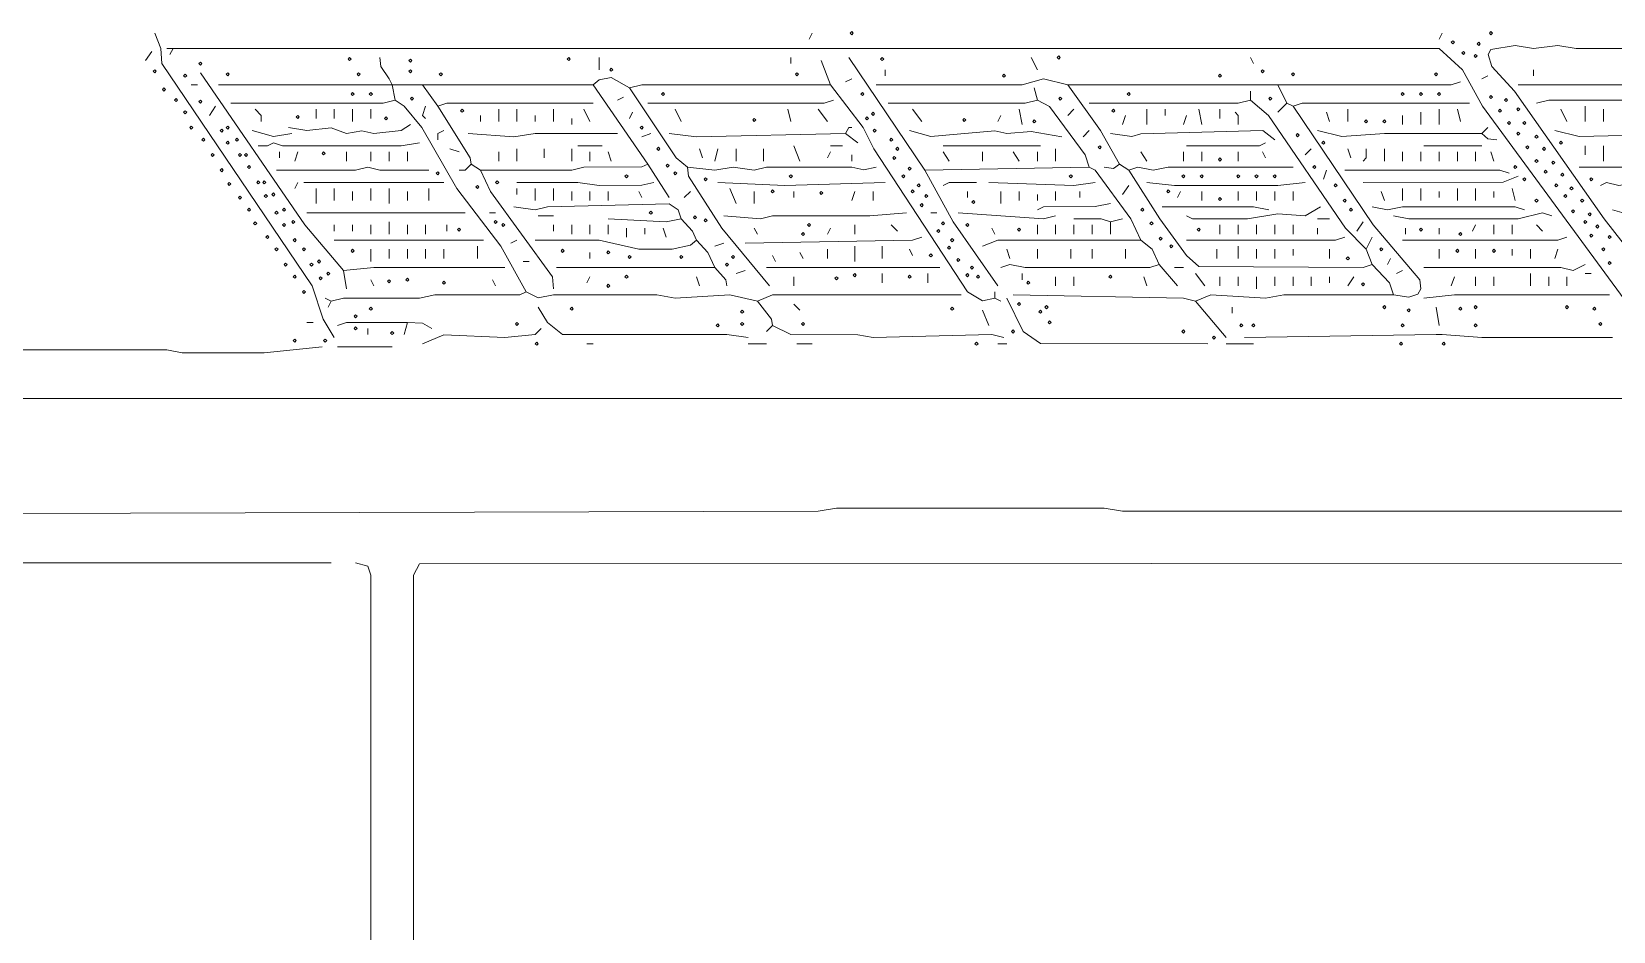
# Model space of a CAD drawing. Header units: millimetres. Extents: x 11 to 20000, y -4 to 8232.
# Drawn here: x 4007 to 5966, y 7115 to 8230 of the extents above; entities that cross this region are included whole.
import ezdxf

# ---------------------------------------------------------------- set-up
doc = ezdxf.new("R2010")
doc.units = ezdxf.units.MM
doc.layers.add('ARCHITECTURE', color=7, linetype='Continuous', lineweight=13, true_color=0x000000)
doc.layers.add('SOLAR', color=7, linetype='Continuous', lineweight=13, true_color=0x000000)

msp = doc.modelspace()

# ---------------------------------------------------------------- linework, layer by layer
at = {"layer": 'ARCHITECTURE', "color": 7, "lineweight": 13, "true_color": 0x000000}
for points in [[(7303.92183, 7779.03473), (7292.60962, 7775.27048), (3706.63643, 7775.26391), (3691.55362, 7775.26391)], [(3702.86584, 7631.9759), (4981.14672, 7635.75317), (5003.77115, 7639.51731), (5335.59536, 7639.51075), (5358.2198, 7635.74661), (6425.33937, 7635.75317), (6440.42206, 7639.36923), (6504.52489, 7639.51075), (6523.37885, 7635.75317), (7307.69231, 7631.9759)], [(3740.57308, 7571.644), (3755.65611, 7571.644), (4362.74468, 7571.644), (4377.82805, 7571.644)], [(4419.30577, 6836.34966), (4426.84762, 6874.05758), (4426.84762, 7556.56109), (4422.92229, 7567.71867), (4407.99355, 7571.644)], [(7315.23405, 7582.95622), (7296.38009, 7571.79208), (7239.819, 7567.87986), (7209.65283, 7571.644), (4487.18597, 7570.43971), (4479.63801, 7556.56109), (4479.63801, 6602.56437), (4479.63801, 6591.25215)]]:
    msp.add_lwpolyline(points, dxfattribs=at)
at = {"layer": 'SOLAR', "color": 7, "lineweight": 13, "true_color": 0x000000}
for points in [[(4381.59921, 7850.67873), (4367.71346, 7873.30317), (4354.15385, 7914.78133), (4167.87093, 8190.04525), (4166.51867, 8208.89898), (4159.12477, 8227.75271)], [(4969.8345, 8220.21109), (4973.60441, 8227.75271)], [(5750.37749, 8220.21109), (5754.1474, 8227.75271)], [(6001.96041, 7937.40577), (5955.04627, 7997.73756), (5843.59559, 8156.1086), (5815.6776, 8186.27443), (5811.01154, 8201.35079), (5814.63428, 8207.69457), (5844.64581, 8212.66301), (5867.27025, 8208.91199), (5897.43563, 8212.66957), (5920.06007, 8208.89898), (6025.64129, 8208.89898)], [(4147.81256, 8193.81606), (4155.35486, 8205.12828)], [(4181.74921, 8208.89898), (4174.20814, 8208.89898)], [(4177.9793, 8201.35747), (4181.74921, 8208.89898)], [(4181.74921, 8208.89898), (4969.8345, 8208.89898), (4984.91663, 8208.89898), (5000, 8208.89898), (5750.37749, 8208.89898), (5779.48631, 8182.50385), (5804.22376, 8137.25498), (5984.1629, 7892.1569)], [(4453.24242, 8163.65011), (4449.47251, 8171.19163), (4439.36414, 8186.27443), (4438.16029, 8197.58665)], [(4709.65351, 8197.58665), (4709.65351, 8182.50385)], [(4947.21007, 8197.58665), (4947.21007, 8190.04525)], [(4996.22885, 8163.65), (4984.91663, 8193.81606)], [(5113.12217, 8058.06946), (5018.85328, 8197.58665)], [(5252.63993, 8182.50385), (5245.09762, 8197.58665)], [(5520.36199, 8190.04525), (5516.59084, 8197.58665)], [(4392.91143, 7933.63495), (4344.94118, 7990.19615), (4215.68586, 8178.73303)], [(4702.1112, 8163.65011), (4709.65973, 8169.994), (4724.73563, 8172.85645), (4747.36007, 8159.87941)], [(5064.10215, 8182.50385), (5064.10215, 8174.96222)], [(5803.16742, 8171.19163), (5810.70916, 8174.96222)], [(5867.27025, 8182.50385), (5867.27025, 8174.96222)], [(4204.37364, 8163.65011), (4211.91595, 8163.65011)], [(4238.31029, 8163.65011), (4453.24242, 8163.65011)], [(4490.95023, 8163.65011), (4453.24242, 8163.65011)], [(4457.01357, 8144.79638), (4453.24242, 8163.65011)], [(4490.95023, 8163.65011), (4502.26244, 8163.65011), (4702.1112, 8163.65011)], [(4490.95023, 8163.65011), (4509.80351, 8137.25498)], [(4702.1112, 8163.65011), (4769.9845, 8065.61086)], [(4996.22885, 8163.65), (4762.44344, 8163.64344), (4747.36007, 8159.87941)], [(4819.00452, 8061.84005), (4804.97161, 8073.15238), (4747.36007, 8159.87941)], [(4996.22885, 8163.65), (5036.65113, 8110.85973), (5050.07545, 8084.46448), (5166.06052, 7907.24638), (5184.76663, 7896.08224), (5199.84876, 7899.6983)], [(5022.62443, 8171.19163), (5015.08337, 8167.42081)], [(5290.34649, 8163.65011), (5260.181, 8171.03699), (5233.78541, 8163.65656), (5052.78993, 8163.65)], [(5252.63993, 8144.79638), (5248.86878, 8159.87941)], [(5550.52749, 8163.65011), (5527.90305, 8163.65011), (5301.65939, 8163.65011), (5290.34649, 8163.65011)], [(5354.44989, 8065.61086), (5330.76878, 8107.08891), (5290.34649, 8163.65011)], [(5516.59084, 8144.79638), (5516.59084, 8156.1086)], [(5550.52749, 8163.65011), (5561.84038, 8163.65011), (5765.45962, 8163.65011), (5776.77183, 8167.42081)], [(5550.52749, 8163.65011), (5561.83971, 8141.02557)], [(5848.41629, 8163.65), (6067.11889, 8163.65)], [(4234.54038, 8137.25498), (4226.99808, 8125.94276)], [(4253.39367, 8141.02557), (4441.9302, 8141.03213), (4457.01357, 8144.79638)], [(4291.10147, 8118.40113), (4291.10147, 8125.94276), (4283.55916, 8133.48416)], [(4358.97477, 8122.17195), (4358.97477, 8133.48416)], [(4381.59921, 8133.48416), (4381.59921, 8122.17195)], [(4404.22364, 8133.48416), (4404.22364, 8118.40113)], [(4426.84808, 8133.48416), (4426.84808, 8122.17195)], [(4619.15577, 7907.23982), (4587.9336, 7963.8009), (4533.48428, 8035.44502), (4489.89355, 8110.85973), (4468.17771, 8137.2483), (4457.01357, 8144.79638)], [(4494.72138, 8122.17195), (4490.95023, 8125.94276), (4494.72138, 8137.25498)], [(4702.1112, 8141.02557), (4521.1164, 8141.019), (4509.80351, 8137.25498)], [(4509.80351, 8137.25498), (4550.08428, 8073.15894), (4551.28247, 8065.61086)], [(4585.21912, 8133.48416), (4585.21912, 8118.40113)], [(4607.84355, 8118.40113), (4607.84355, 8133.48416)], [(4653.09242, 8118.40113), (4653.09242, 8133.48416)], [(4698.34129, 8118.40113), (4690.79898, 8133.48416)], [(4739.819, 8148.56719), (4732.27794, 8144.79638)], [(5000, 8144.79638), (4988.68778, 8141.03213), (4769.9845, 8141.02557)], [(4811.46346, 8118.40113), (4803.92115, 8133.48416)], [(4947.21007, 8118.40113), (4943.43891, 8133.48416)], [(4981.14672, 8133.48416), (4992.45894, 8118.40113)], [(5252.63993, 8144.79638), (5237.55656, 8141.03213), (5067.8733, 8141.02557)], [(5098.0388, 8133.48416), (5109.35102, 8118.40113)], [(5233.78541, 8114.63054), (5230.0155, 8133.48416)], [(5252.63993, 8144.79638), (5267.71584, 8137.10679), (5311.9155, 8076.92308), (5316.74208, 8061.84005)], [(5290.34649, 8125.94276), (5297.8888, 8133.48416)], [(5516.59084, 8144.79638), (5501.50871, 8141.03213), (5316.74208, 8141.02557)], [(5388.38654, 8114.63054), (5388.38654, 8133.48416)], [(5411.01097, 8133.48416), (5411.01097, 8125.94276)], [(5456.25984, 8114.63054), (5452.48869, 8133.48416)], [(5478.88428, 8122.17195), (5478.88428, 8133.48416)], [(5659.87975, 7960.0302), (5634.53394, 7986.42534), (5539.06742, 8125.94276), (5516.59084, 8144.79638)], [(5561.83971, 8141.02557), (5550.52749, 8129.71335)], [(5561.83971, 8141.02557), (5569.38201, 8137.25498)], [(5788.08473, 8141.02557), (5580.69423, 8141.019), (5569.38201, 8137.25498)], [(5569.38201, 8137.25498), (5668.47059, 7990.19615), (5726.5483, 7922.32274), (5727.59808, 7911.01719), (5723.82726, 7904.66686), (5712.66968, 7900.89604), (5693.8164, 7903.46912)], [(5637.25532, 8133.48416), (5637.25532, 8118.40113)], [(5750.37749, 8133.48416), (5750.37749, 8114.63054)], [(5776.77183, 8118.40113), (5773.00192, 8133.48416)], [(5871.04072, 8141.02557), (5886.12342, 8144.78982), (5995.47511, 8144.78982), (6040.72398, 8141.02568), (6059.57794, 8144.79638)], [(5908.74785, 8118.40113), (5901.2069, 8133.48416)], [(5931.37229, 8137.25498), (5931.37229, 8118.40113)], [(5953.99672, 8118.40113), (5953.99672, 8133.48416)], [(4325.03812, 8110.85973), (4347.66256, 8107.09548), (4377.82805, 8110.56357), (4396.68133, 8103.47296), (4415.53586, 8106.93439), (4430.61799, 8103.47285), (4464.55464, 8107.24355), (4475.86686, 8114.63054)], [(4562.59468, 8118.40113), (4562.59468, 8125.94276)], [(4630.46799, 8125.94276), (4630.46799, 8118.40113)], [(4675.71686, 8122.17195), (4675.71686, 8114.63054)], [(4747.36007, 8122.17195), (4751.13122, 8129.71335)], [(5203.61991, 8118.40113), (5207.39106, 8125.94276)], [(5358.2198, 8114.63054), (5361.99095, 8125.94276)], [(5433.63541, 8114.63054), (5437.40532, 8125.94276)], [(5501.50871, 8114.63054), (5501.50871, 8125.94276), (5497.73756, 8129.71335)], [(5610.85973, 8129.71335), (5614.63088, 8118.40113)], [(5705.12862, 8125.94276), (5705.12862, 8114.63054)], [(5727.75305, 8114.63054), (5727.75305, 8129.71335)], [(4279.78925, 8107.08891), (4306.1836, 8099.84367), (4328.80803, 8103.31833)], [(4517.34581, 8107.08891), (4509.80351, 8103.31833), (4509.80351, 8095.7767)], [(4732.27794, 8103.31833), (4630.46799, 8103.31176), (4604.0724, 8099.54751), (4547.51131, 8103.31833)], [(4762.44344, 8099.54751), (4773.75566, 8103.31833)], [(4796.38009, 8103.31833), (4830.31674, 8099.54751), (5015.08337, 8103.31833)], [(5015.08337, 8103.31833), (5018.85328, 8110.85973), (5022.62443, 8110.85973)], [(5015.08337, 8103.31833), (5030.1655, 8092.00611)], [(5282.80543, 8099.54751), (5245.09762, 8105.89129), (5214.93213, 8103.32489), (5199.84876, 8106.79287), (5120.66324, 8099.84367), (5094.26889, 8107.08891)], [(5316.74208, 8107.08891), (5309.20102, 8099.54751)], [(5343.13767, 8103.31833), (5369.53201, 8099.70204), (5380.84423, 8103.17025), (5531.97692, 8107.38507), (5546.75758, 8095.7767)], [(5599.54751, 8107.08891), (5629.71301, 8099.55407), (5682.50419, 8103.31176), (5803.16742, 8103.31833)], [(5810.70916, 8110.85973), (5803.16742, 8103.31833)], [(5822.02138, 8095.7767), (5810.71538, 8096.97443), (5803.16742, 8103.31833)], [(6085.97285, 8103.31833), (5923.83133, 8099.55407), (5893.66516, 8107.08891)], [(4487.17907, 8092.00611), (4464.55464, 8088.23529), (4317.49649, 8088.24186), (4306.1836, 8092.00611), (4298.64253, 8088.23529), (4287.33032, 8088.23529)], [(4313.7259, 8073.15226), (4313.7259, 8080.69389)], [(4336.35034, 8080.69389), (4332.57919, 8069.38167)], [(4396.68133, 8080.69389), (4396.68133, 8069.38167)], [(4426.84808, 8080.69389), (4426.84808, 8069.38167)], [(4449.47251, 8069.38167), (4449.47251, 8080.69389)], [(4472.09695, 8080.69389), (4472.09695, 8069.38167)], [(4536.1991, 8080.69389), (4524.88688, 8084.46448)], [(4585.21912, 8069.38167), (4585.21912, 8080.69389)], [(4607.84355, 8069.38167), (4607.84355, 8084.46448)], [(4641.7802, 8084.46448), (4641.7802, 8073.15226)], [(4675.71686, 8069.38167), (4675.71686, 8084.46448)], [(4713.42342, 8088.23529), (4683.25792, 8088.23529)], [(4698.34129, 8069.38167), (4698.34129, 8080.69389)], [(4724.73563, 8069.38167), (4720.96572, 8080.69389)], [(4834.0879, 8084.46448), (4837.85781, 8073.15226)], [(4856.71233, 8084.46448), (4852.94118, 8069.38167)], [(4879.33676, 8069.38167), (4879.33676, 8084.46448)], [(4913.27342, 8069.38167), (4913.27342, 8084.46448)], [(4958.52229, 8069.38167), (4950.97998, 8088.23529)], [(4996.22885, 8080.69389), (4992.45894, 8073.15226)], [(5011.31222, 8088.23529), (4996.22885, 8088.23529)], [(5022.62443, 8076.92308), (5022.62443, 8069.38167)], [(5256.40984, 8088.23529), (5135.74661, 8088.23529)], [(5135.74661, 8080.69389), (5143.28767, 8069.38167)], [(5184.76663, 8069.38167), (5184.76663, 8080.69389)], [(5222.47319, 8080.69389), (5230.0155, 8069.38167)], [(5252.63993, 8080.69389), (5252.63993, 8069.38167)], [(5275.26437, 8069.38167), (5275.26437, 8084.46448)], [(5380.84423, 8080.69389), (5388.38654, 8069.38167)], [(5433.63541, 8069.38167), (5433.63541, 8080.69389)], [(5437.40532, 8088.23529), (5527.89683, 8088.38326), (5535.44536, 8092.00611)], [(5456.25984, 8069.38167), (5456.25984, 8080.69389)], [(5501.50871, 8069.38167), (5501.50871, 8080.69389)], [(5535.44536, 8073.15226), (5531.67421, 8080.69389)], [(5592.00645, 8084.46448), (5584.46414, 8076.92308)], [(5637.25532, 8084.46448), (5641.02523, 8073.15226)], [(5656.1086, 8069.38167), (5659.87975, 8073.15226), (5659.87975, 8084.46448)], [(5682.50419, 8084.46448), (5682.50419, 8069.38167)], [(5705.12862, 8069.38167), (5705.12862, 8080.69389)], [(5727.75305, 8080.69389), (5727.75305, 8069.38167)], [(5803.16742, 8088.23529), (5731.52296, 8088.23529)], [(5750.37749, 8069.38167), (5750.37749, 8080.69389)], [(5773.00192, 8080.69389), (5773.00192, 8069.38167)], [(5795.62568, 8069.38167), (5795.62568, 8080.69389)], [(5818.25011, 8069.38167), (5814.47964, 8080.69389)], [(5931.37229, 8076.92308), (5931.37229, 8088.23529)], [(5953.99672, 8088.23529), (5953.99672, 8069.38167)], [(4309.95475, 8058.06946), (4407.99355, 8058.07602), (4423.07692, 8061.68552), (4438.16029, 8058.21742), (4498.49129, 8058.06946)], [(4536.1991, 8058.06946), (4543.74016, 8058.06946), (4551.28247, 8065.61086)], [(4562.59468, 8058.06946), (4551.28247, 8065.61086)], [(4562.59468, 8058.06946), (4675.71686, 8058.07602), (4690.79898, 8061.69208), (4762.43722, 8061.98812), (4769.9845, 8065.61086)], [(4562.59468, 8058.06946), (4574.96233, 8031.67421), (4651.88767, 7926.09355), (4653.09242, 7911.01052)], [(4796.38009, 8024.13281), (4769.9845, 8065.61086)], [(4819.00452, 8061.84005), (4852.94118, 8058.06957), (4875.56561, 8061.83348), (4901.9612, 8058.22398), (4917.04333, 8061.83348), (5022.62443, 8061.83348), (5037.70781, 8058.3655), (5052.78993, 8061.84005)], [(4819.00452, 8061.84005), (4820.20215, 8050.52783), (4861.53269, 7986.42534), (4920.81448, 7914.78133)], [(5113.12217, 8058.06946), (5316.74208, 8061.84005)], [(5203.61991, 7914.78133), (5148.11482, 7993.96674), (5113.12217, 8058.06946)], [(5316.74208, 8061.84005), (5324.14219, 8057.91471), (5368.48281, 7997.73756), (5380.84423, 7971.34231)], [(5354.44989, 8065.61086), (5346.90136, 8060.31674), (5335.59536, 8061.84005)], [(5354.44989, 8065.61086), (5365.7621, 8058.06946)], [(5569.38201, 8061.84005), (5414.78088, 8061.83348), (5395.9276, 8058.08258), (5377.07432, 8061.68552), (5365.7621, 8058.06946)], [(5667.42081, 7941.17647), (5656.1086, 7937.41233), (5452.48869, 7938.61007), (5437.55373, 7952.48869), (5404.525, 7997.73756), (5365.7621, 8058.06946)], [(5610.85973, 8058.06946), (5607.08857, 8046.75724)], [(5837.10407, 8054.29864), (5825.79186, 8058.0629), (5633.48416, 8058.06946)], [(6123.67998, 8061.84005), (5923.83133, 8061.84005)], [(4336.35034, 8042.98643), (4332.57919, 8035.44502)], [(4343.8914, 8042.98643), (4517.34581, 8042.98643)], [(4358.97477, 8035.44502), (4358.97477, 8016.59118)], [(4381.59921, 8020.36199), (4381.59921, 8035.44502)], [(4426.84808, 8020.36199), (4426.84808, 8035.44502)], [(4449.47251, 8035.44502), (4449.47251, 8016.59118)], [(4498.49129, 8035.44502), (4498.49129, 8020.36199)], [(4607.84355, 8042.98643), (4683.25792, 8042.97986), (4709.65351, 8039.21561), (4762.44344, 8039.36369), (4777.52681, 8042.98643)], [(4607.84355, 8027.90339), (4607.84355, 8035.44502)], [(4630.46799, 8020.36199), (4630.46799, 8035.44502)], [(4653.09242, 8035.44502), (4653.09242, 8020.36199)], [(4856.71233, 8042.98643), (4939.66776, 8039.21561), (5064.10215, 8042.98643)], [(4879.33676, 8016.59118), (4871.79446, 8035.44502)], [(5135.74661, 8039.21561), (5143.29457, 8042.83846), (5177.22432, 8042.98643)], [(5324.28314, 8042.98643), (5297.8888, 8039.21561), (5192.30769, 8042.98643)], [(5358.2198, 8027.90339), (5365.7621, 8039.21561)], [(5584.46414, 8042.98643), (5550.52749, 8039.21561), (5422.32319, 8039.22217), (5388.38654, 8042.98643)], [(5848.41629, 8050.52783), (5829.56233, 8043.1345), (5656.1086, 8042.98643)], [(5705.12862, 8035.44502), (5705.12862, 8020.36199)], [(5727.75305, 8035.44502), (5727.75305, 8020.36199)], [(5773.00192, 8035.44502), (5773.00192, 8020.36199)], [(5795.62568, 8020.36199), (5795.62568, 8035.44502)], [(5844.64581, 8020.36199), (5840.87455, 8035.44502)], [(6127.45124, 8042.98643), (6085.97285, 8039.22217), (6010.55781, 8039.36369), (5995.47511, 8042.9733), (5972.85068, 8039.22229), (5957.77421, 8042.62443), (5950.22624, 8039.21561)], [(4404.22364, 8031.67421), (4404.22364, 8020.36199)], [(4472.09695, 8031.67421), (4472.09695, 8020.36199)], [(4604.0724, 8012.82059), (4630.46799, 8009.05633), (4645.55011, 8012.67251), (4796.38009, 8016.43654), (4807.53767, 8009.04321), (4811.46346, 7997.73756)], [(4675.71686, 8020.36199), (4675.71686, 8031.67421)], [(4698.34129, 8031.67421), (4698.34129, 8020.36199)], [(4720.96572, 8020.36199), (4720.96572, 8031.67421)], [(4758.67229, 8031.67421), (4762.44344, 8024.13281)], [(4822.77568, 8031.67421), (4815.23337, 8024.13281)], [(4901.9612, 8016.59118), (4901.9612, 8031.67421)], [(4950.97998, 8024.13281), (4950.97998, 8031.67421)], [(5026.39559, 8031.67421), (5022.62443, 8020.36199)], [(5049.02002, 8031.67421), (5049.02002, 8020.36199)], [(5165.9121, 8024.13281), (5165.9121, 8031.67421)], [(5207.39106, 8016.59118), (5207.39106, 8031.67421)], [(5230.0155, 8031.67421), (5230.0155, 8020.36199)], [(5252.63993, 8027.90339), (5252.63993, 8020.36199)], [(5252.63993, 8009.04977), (5260.18722, 8012.67251), (5324.28314, 8012.96855), (5343.13767, 8016.59118)], [(5275.26437, 8031.67421), (5275.26437, 8020.36199)], [(5305.42986, 8031.67421), (5305.42986, 8024.13281)], [(5429.86425, 8031.67421), (5426.0931, 8024.13281)], [(5456.25984, 8020.36199), (5456.25984, 8031.67421)], [(5501.50871, 8020.36199), (5501.50871, 8031.67421)], [(5524.13314, 8031.67421), (5524.13314, 8020.36199)], [(5546.75758, 8020.36199), (5546.75758, 8031.67421)], [(5569.38201, 8031.67421), (5569.38201, 8020.36199)], [(5678.73303, 8031.67421), (5682.50419, 8020.36199)], [(5750.37749, 8031.67421), (5750.37749, 8024.13281)], [(5818.25011, 8024.13281), (5818.25011, 8031.67421)], [(4543.74016, 8005.27896), (4347.66256, 8005.27896)], [(4573.9069, 8005.27896), (4581.44796, 8005.27896)], [(4653.09242, 8001.50837), (4634.2379, 8001.50837)], [(4811.46346, 7997.73756), (4792.60894, 7993.96674), (4720.96572, 7997.73756)], [(4811.46346, 7997.73756), (4825.48948, 7982.65464), (4830.31674, 7971.34231)], [(5090.49774, 8005.27896), (5045.24887, 8001.51493), (4924.58563, 8001.36029), (4909.50226, 7997.74412), (4864.25339, 8001.50837)], [(5120.66324, 8005.27896), (5128.20554, 8005.27896)], [(5154.59989, 8005.27896), (5260.181, 7997.74423), (5275.26437, 8001.50837)], [(5297.8888, 7997.73756), (5331.82477, 7997.58959), (5343.13767, 7993.96674)], [(5358.2198, 7997.73756), (5343.13767, 7993.96674)], [(5539.21527, 8009.04977), (5520.36199, 8012.81403), (5407.23982, 8012.82059)], [(5437.40532, 8001.50837), (5444.95385, 7997.88552), (5512.82093, 7997.73767), (5550.52749, 8004.08133), (5584.46414, 8001.6629), (5603.31867, 8012.82059)], [(5599.54751, 7997.73756), (5614.63088, 7997.73756)], [(5855.95803, 8009.04977), (5844.64581, 8012.81403), (5705.12862, 8012.81403), (5686.2741, 8009.0629), (5667.42081, 8012.82059)], [(5693.8164, 8001.50837), (5712.66968, 7997.73756), (5848.41629, 7997.88563), (5878.58247, 8005.131), (5889.89468, 8001.50837)], [(5965.30894, 8009.04977), (5976.62115, 8005.42704), (6014.32907, 8005.28552), (6116.13903, 8012.80747), (6142.53394, 8005.43371), (6157.61663, 8012.82059)], [(4381.59921, 7990.19615), (4381.59921, 7982.65452)], [(4404.22364, 7982.65452), (4404.22364, 7990.19615)], [(4426.84808, 7990.19615), (4426.84808, 7978.88394)], [(4449.47251, 7978.88394), (4449.47251, 7993.96674)], [(4472.09695, 7990.19615), (4472.09695, 7978.88394)], [(4494.72138, 7978.88394), (4494.72138, 7990.19615)], [(4521.11572, 7982.65452), (4521.11572, 7990.19615)], [(4653.09242, 7982.65452), (4653.09242, 7990.19615)], [(4675.71686, 7978.88394), (4675.71686, 7990.19615)], [(4698.34129, 7978.88394), (4698.34129, 7990.19615)], [(4720.96572, 7978.88394), (4720.96572, 7990.19615)], [(4743.59016, 7975.11312), (4743.59016, 7986.42534)], [(4766.21459, 7978.88394), (4766.21459, 7986.42534)], [(4792.60894, 7975.11312), (4788.83903, 7986.42534)], [(4905.73111, 7978.88394), (4901.9612, 7986.42534)], [(4992.45894, 7978.88394), (4996.22885, 7986.42534)], [(5026.39559, 7978.88394), (5026.39559, 7990.19615)], [(5071.64446, 7990.19615), (5079.18552, 7982.65452)], [(5199.84876, 7978.88394), (5196.07885, 7986.42534)], [(5252.63993, 7990.19615), (5252.63993, 7978.88394)], [(5275.26437, 7978.88394), (5275.26437, 7990.19615)], [(5297.8888, 7978.88394), (5297.8888, 7990.19615)], [(5320.51324, 7978.88394), (5320.51324, 7990.19615)], [(5343.13767, 7978.88394), (5343.13767, 7993.96674)], [(5478.88428, 7978.88394), (5478.88428, 7990.19615)], [(5501.50871, 7978.88394), (5501.50871, 7990.19615)], [(5524.13314, 7978.88394), (5524.13314, 7990.19615)], [(5546.75758, 7978.88394), (5546.75758, 7990.19615)], [(5569.38201, 7978.88394), (5569.38201, 7990.19615)], [(5599.54751, 7986.42534), (5599.54751, 7978.88394)], [(5656.1086, 7993.96674), (5648.56753, 7982.65452)], [(5708.89853, 7986.42534), (5708.89853, 7978.88394)], [(5750.37749, 7986.42534), (5750.37749, 7978.88394)], [(5795.62568, 7990.19615), (5791.8552, 7982.65452)], [(5818.25011, 7978.88394), (5818.25011, 7990.19615)], [(5840.87455, 7978.88394), (5840.87455, 7990.19615)], [(5871.04072, 7990.19615), (5878.58247, 7982.65452)], [(4381.59921, 7971.34231), (4566.36459, 7971.34231)], [(4426.84808, 7944.94717), (4426.84808, 7960.0302)], [(4449.47251, 7948.71799), (4449.47251, 7960.0302)], [(4472.09695, 7948.71799), (4472.09695, 7960.0302)], [(4494.72138, 7948.71799), (4494.72138, 7960.0302)], [(4517.34581, 7948.71799), (4517.34581, 7960.0302)], [(4558.82353, 7948.71799), (4558.82353, 7963.8009)], [(4607.84355, 7971.34231), (4600.30124, 7967.57172)], [(4830.31674, 7971.34231), (4822.76878, 7964.99208), (4800.15124, 7960.0302), (4758.67229, 7960.17828), (4709.65351, 7971.19434), (4630.46799, 7971.34231)], [(4698.34129, 7948.71799), (4698.34129, 7956.25939)], [(4852.94118, 7937.40577), (4844.34344, 7956.25939), (4830.31674, 7971.34231)], [(4852.94118, 7963.8009), (4864.25339, 7967.57172)], [(5109.35102, 7975.11312), (5098.0388, 7971.34887), (4890.64898, 7967.57172)], [(4962.29219, 7948.71799), (4958.52229, 7956.25939)], [(4992.45894, 7948.71799), (4992.45894, 7960.0302)], [(5026.39559, 7963.8009), (5026.39559, 7944.94717)], [(5060.33224, 7963.8009), (5060.33224, 7948.71799)], [(5094.26889, 7960.0302), (5098.0388, 7952.48869)], [(5184.76663, 7963.8009), (5203.61991, 7971.19423), (5380.84423, 7971.34231)], [(5214.93213, 7960.0302), (5218.70328, 7948.71799)], [(5252.63993, 7948.71799), (5252.63993, 7960.0302)], [(5294.11765, 7948.71799), (5294.11765, 7960.0302)], [(5320.51324, 7960.0302), (5320.51324, 7948.71799)], [(5361.99095, 7948.71799), (5361.99095, 7960.0302)], [(5403.46867, 7941.17647), (5394.87783, 7960.03009), (5380.84423, 7971.34231)], [(5633.48416, 7975.11312), (5622.17195, 7971.34887), (5437.40532, 7971.34231)], [(5475.11312, 7960.0302), (5475.11312, 7948.71799)], [(5501.50871, 7963.8009), (5501.50871, 7948.71799)], [(5524.13314, 7948.71799), (5524.13314, 7960.0302)], [(5546.75758, 7948.71799), (5546.75758, 7960.0302)], [(5569.38201, 7960.0302), (5569.38201, 7952.48869)], [(5614.63088, 7948.71799), (5614.63088, 7960.0302)], [(5659.87975, 7960.0302), (5667.42081, 7975.11312)], [(5667.42081, 7941.17647), (5659.87975, 7960.0302)], [(5908.74785, 7975.11312), (5897.43563, 7971.34887), (5705.12862, 7971.34231)], [(5750.37749, 7960.0302), (5750.37749, 7948.71799)], [(5795.62568, 7960.0302), (5795.62568, 7948.71799)], [(5840.87455, 7960.0302), (5840.87455, 7952.48869)], [(5863.49898, 7948.71799), (5863.49898, 7960.0302)], [(5893.66516, 7948.71799), (5897.43563, 7960.0302)], [(4392.91143, 7933.63495), (4430.61799, 7937.39921), (4592.76018, 7937.40577)], [(4622.92568, 7944.94717), (4615.38462, 7944.94717)], [(4852.94118, 7937.40577), (4656.86233, 7937.40577)], [(4868.02455, 7914.78133), (4866.8198, 7922.32941), (4852.94118, 7937.40577)], [(4917.04333, 7937.40577), (5131.97545, 7937.40577)], [(4928.35554, 7944.94717), (4924.58563, 7952.48869)], [(5403.46867, 7941.17647), (5392.15645, 7937.41233), (5237.55656, 7937.41233), (5218.70328, 7941.16335), (5207.39106, 7937.40577)], [(5403.46867, 7941.17647), (5426.0931, 7914.78133)], [(5433.63541, 7937.40577), (5422.32319, 7937.40577)], [(5667.42081, 7941.17647), (5688.98857, 7918.55204), (5693.8164, 7903.46912)], [(5690.04525, 7948.71799), (5686.2741, 7941.17647)], [(5731.52296, 7937.40577), (5901.2069, 7937.39921), (5916.28959, 7933.93111), (5931.37229, 7941.17647)], [(4392.91143, 7933.63495), (4396.68133, 7911.01052)], [(4430.61799, 7914.78133), (4426.84808, 7922.32274)], [(4581.44796, 7914.78133), (4577.67681, 7922.32274)], [(4694.57014, 7918.55204), (4698.34129, 7926.09355)], [(4830.31674, 7926.09355), (4834.0879, 7914.78133)], [(4879.33676, 7929.86425), (4890.64898, 7933.63495)], [(4950.97998, 7926.09355), (4950.97998, 7914.78133)], [(5060.33224, 7918.55204), (5060.33224, 7929.86425)], [(5116.89333, 7929.86425), (5116.89333, 7918.55204)], [(5233.78541, 7922.32274), (5233.78541, 7929.86425)], [(5275.26437, 7926.09355), (5275.26437, 7914.78133)], [(5297.8888, 7914.78133), (5297.8888, 7926.09355)], [(5388.38654, 7914.78133), (5384.61538, 7926.09355)], [(5448.71753, 7929.86425), (5460.02975, 7914.78133)], [(5478.88428, 7914.78133), (5478.88428, 7926.09355)], [(5501.50871, 7926.09355), (5501.50871, 7914.78133)], [(5524.13314, 7926.09355), (5524.13314, 7911.01052)], [(5546.75758, 7926.09355), (5546.75758, 7914.78133)], [(5569.38201, 7926.09355), (5569.38201, 7914.78133)], [(5592.00645, 7926.09355), (5592.00645, 7914.78133)], [(5614.63088, 7918.55204), (5614.63088, 7926.09355)], [(5637.25532, 7914.78133), (5644.79638, 7926.09355)], [(5705.12862, 7933.63495), (5697.58631, 7929.86425)], [(5769.23077, 7926.09355), (5765.45962, 7914.78133)], [(5795.62568, 7926.09355), (5795.62568, 7914.78133)], [(5818.25011, 7914.78133), (5818.25011, 7926.09355)], [(5863.49898, 7914.78133), (5863.49898, 7929.86425)], [(5886.12342, 7926.09355), (5886.12342, 7914.78133)], [(5908.74785, 7914.78133), (5908.74785, 7926.09355)], [(5931.37229, 7929.86425), (5938.91403, 7929.86425)], [(4370.28699, 7899.6983), (4377.82805, 7895.9276)], [(4619.15577, 7907.23982), (4611.60724, 7903.61719), (4506.0336, 7903.46256), (4487.17907, 7899.70486), (4392.91143, 7899.55023), (4377.82805, 7895.9276)], [(4619.15577, 7907.23982), (4634.2379, 7899.8595), (4653.09242, 7903.46256), (4781.29672, 7903.46256), (4803.92115, 7899.6983), (4871.79446, 7903.46256), (4905.73111, 7895.9276)], [(5158.37104, 7903.46912), (4924.58563, 7903.46256), (4905.73111, 7895.9276)], [(5199.84876, 7899.6983), (5199.84876, 7907.23982)], [(5199.84876, 7899.6983), (5207.39106, 7895.9276)], [(5463.8009, 7843.13722), (5256.40984, 7843.28529), (5234.84208, 7858.22025), (5214.93213, 7899.6983)], [(5448.71753, 7895.9276), (5433.63541, 7899.69174), (5222.47319, 7903.46912)], [(5448.71753, 7895.9276), (5467.57206, 7903.46256), (5535.44536, 7899.6983), (5558.0698, 7903.46256), (5693.8164, 7903.46912)], [(5961.53846, 7903.46912), (5769.23077, 7903.46256), (5731.52296, 7899.6983)], [(4377.82805, 7895.9276), (4374.0569, 7888.38609)], [(4894.41889, 7850.67873), (4868.02455, 7854.44287), (4664.40464, 7854.60407), (4645.70509, 7869.53247), (4634.2379, 7888.38609)], [(4924.58563, 7865.76165), (4923.38744, 7873.30973), (4905.73111, 7895.9276)], [(4958.52229, 7884.61538), (4950.97998, 7892.1569)], [(5192.30769, 7865.76165), (5184.76663, 7884.61538)], [(5448.71753, 7895.9276), (5486.42534, 7850.67873)], [(5493.9664, 7888.38609), (5493.9664, 7880.84468)], [(5750.37749, 7865.76165), (5746.60633, 7888.38609)], [(4355.20362, 7869.53247), (4347.66256, 7869.53247)], [(4385.36912, 7865.76165), (4396.68201, 7869.38439), (4472.09695, 7869.53247)], [(4423.07692, 7854.44943), (4423.07692, 7861.99095)], [(4468.32579, 7854.44943), (4472.09695, 7869.53247)], [(4472.09695, 7869.53247), (4490.95023, 7868.47624), (4502.26244, 7861.99095)], [(4490.95023, 7843.13722), (4517.34581, 7854.30136), (4592.76018, 7850.82681), (4630.46109, 7854.60407), (4638.00905, 7861.99095)], [(4924.58563, 7865.76165), (4917.04333, 7858.22025)], [(4924.58563, 7865.76165), (4947.21007, 7854.59751), (5030.1655, 7854.30136), (5049.02002, 7850.67873), (5196.07885, 7854.44287), (5211.16097, 7850.67873)], [(3691.55362, 7835.59581), (4174.20814, 7835.58925), (4193.06143, 7831.83156), (4294.87138, 7831.83156), (4366.51584, 7839.36652)], [(4385.36912, 7839.36652), (4453.24242, 7839.36652)], [(4694.57014, 7843.13722), (4702.1112, 7843.13722)], [(4894.41889, 7843.13722), (4917.04333, 7843.13722)], [(4954.75113, 7843.13722), (4973.60441, 7843.13722)], [(5214.93213, 7843.13722), (5203.61991, 7843.13722)], [(5486.42534, 7843.13722), (5520.36199, 7843.13722)], [(5965.30894, 7850.67873), (5803.16742, 7850.68529), (5754.1474, 7854.44943), (5746.60633, 7854.44943), (5509.04977, 7850.67873)]]:
    msp.add_lwpolyline(points, dxfattribs=at)
for points in [[(5020.73903, 8227.7526), (5022.62443, 8229.63801), (5024.50984, 8227.7526), (5022.62443, 8225.86731)], [(5765.46007, 8216.44038), (5767.34536, 8218.32579), (5769.23077, 8216.44038), (5767.34536, 8214.55509)], [(5797.51131, 8214.55509), (5799.39672, 8216.44038), (5801.28201, 8214.55509), (5799.39672, 8212.66968)], [(5812.59423, 8227.7526), (5814.47964, 8229.63801), (5816.36505, 8227.7526), (5814.47964, 8225.86731)], [(4213.8009, 8190.04525), (4215.68631, 8191.93066), (4217.57161, 8190.04525), (4215.68631, 8188.15984)], [(4398.56708, 8195.70136), (4400.45249, 8197.58676), (4402.3379, 8195.70136), (4400.45249, 8193.81595)], [(4473.9819, 8193.81595), (4475.86731, 8195.70136), (4477.7526, 8193.81595), (4475.86731, 8191.93066)], [(4670.06029, 8195.70136), (4671.9457, 8197.58676), (4673.83111, 8195.70136), (4671.9457, 8193.81595)], [(5058.44649, 8195.70136), (5060.33179, 8197.58676), (5062.21719, 8195.70136), (5060.33179, 8193.81595)], [(5277.14932, 8197.58676), (5279.03473, 8199.47206), (5280.92002, 8197.58676), (5279.03473, 8195.70136)], [(5778.65758, 8203.24287), (5780.54299, 8205.12817), (5782.42839, 8203.24287), (5780.54299, 8201.35747)], [(5793.74061, 8199.47206), (5795.6259, 8201.35747), (5797.51131, 8199.47206), (5795.6259, 8197.58676)], [(4157.23982, 8180.61844), (4159.12523, 8182.50373), (4161.01052, 8180.61844), (4159.12523, 8178.73303)], [(4194.94717, 8174.96233), (4196.83258, 8176.84762), (4198.71799, 8174.96233), (4196.83258, 8173.07692)], [(4247.73756, 8176.84762), (4249.62296, 8178.73303), (4251.50826, 8176.84762), (4249.62296, 8174.96233)], [(4409.8793, 8176.84762), (4411.76471, 8178.73303), (4413.65011, 8176.84762), (4411.76471, 8174.96233)], [(4473.9819, 8180.61844), (4475.86731, 8182.50373), (4477.7526, 8180.61844), (4475.86731, 8178.73303)], [(4511.68925, 8176.84762), (4513.57466, 8178.73303), (4515.46007, 8176.84762), (4513.57466, 8174.96233)], [(4722.85068, 8182.50373), (4724.73609, 8184.38914), (4726.62138, 8182.50373), (4724.73609, 8180.61844)], [(4952.86572, 8176.84762), (4954.75113, 8178.73303), (4956.63654, 8176.84762), (4954.75113, 8174.96233)], [(5209.27602, 8174.96233), (5211.16143, 8176.84762), (5213.04672, 8174.96233), (5211.16143, 8173.07692)], [(5476.99853, 8174.96233), (5478.88382, 8176.84762), (5480.76923, 8174.96233), (5478.88382, 8173.07692)], [(5529.7888, 8180.61844), (5531.67421, 8182.50373), (5533.55962, 8180.61844), (5531.67421, 8178.73303)], [(5567.49627, 8176.84762), (5569.38156, 8178.73303), (5571.26697, 8176.84762), (5569.38156, 8174.96233)], [(5744.72093, 8176.84762), (5746.60633, 8178.73303), (5748.49174, 8176.84762), (5746.60633, 8174.96233)], [(4168.55204, 8157.994), (4170.43744, 8159.8793), (4172.32274, 8157.994), (4170.43744, 8156.1086)], [(4402.3379, 8152.3379), (4404.22319, 8154.22319), (4406.1086, 8152.3379), (4404.22319, 8150.45249)], [(4424.96233, 8152.3379), (4426.84762, 8154.22319), (4428.73303, 8152.3379), (4426.84762, 8150.45249)], [(4786.95328, 8152.3379), (4788.83857, 8154.22319), (4790.72398, 8152.3379), (4788.83857, 8150.45249)], [(5033.93665, 8152.3379), (5035.82206, 8154.22319), (5037.70735, 8152.3379), (5035.82206, 8150.45249)], [(5363.87636, 8152.3379), (5365.76165, 8154.22319), (5367.64706, 8152.3379), (5365.76165, 8150.45249)], [(5703.24287, 8152.3379), (5705.12817, 8154.22319), (5707.01357, 8152.3379), (5705.12817, 8150.45249)], [(5725.86731, 8152.3379), (5727.7526, 8154.22319), (5729.63801, 8152.3379), (5727.7526, 8150.45249)], [(5748.49174, 8152.3379), (5750.37704, 8154.22319), (5752.26244, 8152.3379), (5750.37704, 8150.45249)], [(4183.63495, 8144.79638), (4185.52036, 8146.68179), (4187.40577, 8144.79638), (4185.52036, 8142.91097)], [(4213.8009, 8142.91097), (4215.68631, 8144.79638), (4217.57161, 8142.91097), (4215.68631, 8141.02568)], [(4475.86731, 8146.68179), (4477.7526, 8148.56708), (4479.63801, 8146.68179), (4477.7526, 8144.79638)], [(4538.0845, 8131.59876), (4539.9698, 8133.48416), (4541.8552, 8131.59876), (4539.9698, 8129.71346)], [(5279.03473, 8146.68179), (5280.92002, 8148.56708), (5282.80543, 8146.68179), (5280.92002, 8144.79638)], [(5345.02262, 8131.59876), (5346.90803, 8133.48416), (5348.79333, 8131.59876), (5346.90803, 8129.71346)], [(5539.21572, 8146.68179), (5541.10102, 8148.56708), (5542.98643, 8146.68179), (5541.10102, 8144.79638)], [(5812.59423, 8148.56708), (5814.47964, 8150.45249), (5816.36505, 8148.56708), (5814.47964, 8146.68179)], [(5823.90645, 8131.59876), (5825.79186, 8133.48416), (5827.67726, 8131.59876), (5825.79186, 8129.71346)], [(5831.44796, 8144.79638), (5833.33337, 8146.68179), (5835.21867, 8144.79638), (5833.33337, 8142.91097)], [(5846.53088, 8133.48416), (5848.41629, 8135.36957), (5850.3017, 8133.48416), (5848.41629, 8131.59876)], [(4194.94717, 8129.71346), (4196.83258, 8131.59876), (4198.71799, 8129.71346), (4196.83258, 8127.82805)], [(4334.46459, 8124.05735), (4336.34989, 8125.94265), (4338.23529, 8124.05735), (4336.34989, 8122.17195)], [(4443.81595, 8122.17195), (4445.70136, 8124.05735), (4447.58676, 8122.17195), (4445.70136, 8120.28654)], [(4900.07545, 8120.28654), (4901.96075, 8122.17195), (4903.84615, 8120.28654), (4901.96075, 8118.40124)], [(5039.59276, 8122.17195), (5041.47817, 8124.05735), (5043.36346, 8122.17195), (5041.47817, 8120.28654)], [(5047.13428, 8127.82805), (5049.01957, 8129.71346), (5050.90498, 8127.82805), (5049.01957, 8125.94265)], [(5160.25645, 8120.28654), (5162.14174, 8122.17195), (5164.02715, 8120.28654), (5162.14174, 8118.40124)], [(5246.98337, 8118.40124), (5248.86878, 8120.28654), (5250.75419, 8118.40124), (5248.86878, 8116.51584)], [(5657.994, 8118.40124), (5659.8793, 8120.28654), (5661.76471, 8118.40124), (5659.8793, 8116.51584)], [(5680.61844, 8118.40124), (5682.50373, 8120.28654), (5684.38914, 8118.40124), (5682.50373, 8116.51584)], [(5835.21867, 8116.51584), (5837.10407, 8118.40124), (5838.98948, 8116.51584), (5837.10407, 8114.63043)], [(5854.0724, 8116.51584), (5855.95781, 8118.40124), (5857.8431, 8116.51584), (5855.95781, 8114.63043)], [(4202.48869, 8110.85973), (4204.3741, 8112.74514), (4206.25939, 8110.85973), (4204.3741, 8108.97432)], [(4217.57161, 8095.77681), (4219.45701, 8097.6621), (4221.34242, 8095.77681), (4219.45701, 8093.8914)], [(4240.19604, 8107.08903), (4242.08145, 8108.97432), (4243.96686, 8107.08903), (4242.08145, 8105.20362)], [(4247.73756, 8110.85973), (4249.62296, 8112.74514), (4251.50826, 8110.85973), (4249.62296, 8108.97432)], [(4247.73756, 8092.006), (4249.62296, 8093.8914), (4251.50826, 8092.006), (4249.62296, 8090.1207)], [(4259.04977, 8095.77681), (4260.93518, 8097.6621), (4262.82048, 8095.77681), (4260.93518, 8093.8914)], [(4760.55803, 8110.85973), (4762.44344, 8112.74514), (4764.32885, 8110.85973), (4762.44344, 8108.97432)], [(5049.01957, 8107.08903), (5050.90498, 8108.97432), (5052.79038, 8107.08903), (5050.90498, 8105.20362)], [(5069.75871, 8095.77681), (5071.644, 8097.6621), (5073.52941, 8095.77681), (5071.644, 8093.8914)], [(5573.15238, 8101.43292), (5575.03767, 8103.31821), (5576.92308, 8101.43292), (5575.03767, 8099.54751)], [(5605.20362, 8092.006), (5607.08903, 8093.8914), (5608.97432, 8092.006), (5607.08903, 8090.1207)], [(5846.53088, 8103.31821), (5848.41629, 8105.20362), (5850.3017, 8103.31821), (5848.41629, 8101.43292)], [(5869.15532, 8099.54751), (5871.04072, 8101.43292), (5872.92613, 8099.54751), (5871.04072, 8097.6621)], [(5899.32127, 8092.006), (5901.20667, 8093.8914), (5903.09197, 8092.006), (5901.20667, 8090.1207)], [(4228.88382, 8076.92308), (4230.76923, 8078.80848), (4232.65464, 8076.92308), (4230.76923, 8075.03767)], [(4262.82048, 8076.92308), (4264.70588, 8078.80848), (4266.59129, 8076.92308), (4264.70588, 8075.03767)], [(4270.36199, 8076.92308), (4272.2474, 8078.80848), (4274.13269, 8076.92308), (4272.2474, 8075.03767)], [(4366.51584, 8078.80848), (4368.40124, 8080.69378), (4370.28654, 8078.80848), (4368.40124, 8076.92308)], [(4781.29717, 8084.46459), (4783.18247, 8086.34989), (4785.06787, 8084.46459), (4783.18247, 8082.57919)], [(5073.52941, 8073.15238), (5075.41482, 8075.03767), (5077.30011, 8073.15238), (5075.41482, 8071.26697)], [(5077.30011, 8084.46459), (5079.18552, 8086.34989), (5081.07093, 8084.46459), (5079.18552, 8082.57919)], [(5328.0543, 8086.34989), (5329.93971, 8088.23529), (5331.825, 8086.34989), (5329.93971, 8084.46459)], [(5857.8431, 8086.34989), (5859.72851, 8088.23529), (5861.61391, 8086.34989), (5859.72851, 8084.46459)], [(5878.58224, 8084.46459), (5880.46753, 8086.34989), (5882.35294, 8084.46459), (5880.46753, 8082.57919)], [(4240.19604, 8058.06934), (4242.08145, 8059.95475), (4243.96686, 8058.06934), (4242.08145, 8056.18405)], [(4274.13269, 8061.84016), (4276.0181, 8063.72545), (4277.90351, 8061.84016), (4276.0181, 8059.95475)], [(4507.91855, 8054.29864), (4509.80396, 8056.18405), (4511.68925, 8054.29864), (4509.80396, 8052.41324)], [(4792.60939, 8063.72545), (4794.49468, 8065.61086), (4796.38009, 8063.72545), (4794.49468, 8061.84016)], [(4802.0362, 8054.29864), (4803.92161, 8056.18405), (4805.8069, 8054.29864), (4803.92161, 8052.41324)], [(5092.38314, 8059.95475), (5094.26844, 8061.84016), (5096.15385, 8059.95475), (5094.26844, 8058.06934)], [(5476.99853, 8071.26697), (5478.88382, 8073.15238), (5480.76923, 8071.26697), (5478.88382, 8069.38156)], [(5593.8914, 8061.84016), (5595.77681, 8063.72545), (5597.6621, 8061.84016), (5595.77681, 8059.95475)], [(5842.76018, 8061.84016), (5844.64559, 8063.72545), (5846.53088, 8061.84016), (5844.64559, 8059.95475)], [(5869.15532, 8069.38156), (5871.04072, 8071.26697), (5872.92613, 8069.38156), (5871.04072, 8067.49627)], [(5880.46753, 8056.18405), (5882.35294, 8058.06934), (5884.23835, 8056.18405), (5882.35294, 8054.29864)], [(5889.89446, 8067.49627), (5891.77975, 8069.38156), (5893.66516, 8067.49627), (5891.77975, 8065.61086)], [(5901.20667, 8052.41324), (5903.09197, 8054.29864), (5904.97738, 8052.41324), (5903.09197, 8050.52794)], [(4249.62296, 8041.10102), (4251.50826, 8042.98643), (4253.39367, 8041.10102), (4251.50826, 8039.21572)], [(4285.44491, 8042.98643), (4287.33032, 8044.87183), (4289.21572, 8042.98643), (4287.33032, 8041.10102)], [(4292.98643, 8042.98643), (4294.87183, 8044.87183), (4296.75713, 8042.98643), (4294.87183, 8041.10102)], [(4556.93812, 8037.33032), (4558.82353, 8039.21572), (4560.70894, 8037.33032), (4558.82353, 8035.44491)], [(4581.44796, 8042.98643), (4583.33337, 8044.87183), (4585.21867, 8042.98643), (4583.33337, 8041.10102)], [(4741.70441, 8050.52794), (4743.58971, 8052.41324), (4745.47511, 8050.52794), (4743.58971, 8048.64253)], [(4839.74355, 8046.75713), (4841.62896, 8048.64253), (4843.51437, 8046.75713), (4841.62896, 8044.87183)], [(4945.32432, 8050.52794), (4947.20962, 8052.41324), (4949.09502, 8050.52794), (4947.20962, 8048.64253)], [(5084.84163, 8050.52794), (5086.72704, 8052.41324), (5088.61233, 8050.52794), (5086.72704, 8048.64253)], [(5103.69536, 8039.21572), (5105.58066, 8041.10102), (5107.46606, 8039.21572), (5105.58066, 8037.33032)], [(5292.23224, 8050.52794), (5294.11765, 8052.41324), (5296.00305, 8050.52794), (5294.11765, 8048.64253)], [(5431.74966, 8050.52794), (5433.63495, 8052.41324), (5435.52036, 8050.52794), (5433.63495, 8048.64253)], [(5454.3741, 8050.52794), (5456.25939, 8052.41324), (5458.1448, 8050.52794), (5456.25939, 8048.64253)], [(5499.62296, 8050.52794), (5501.50826, 8052.41324), (5503.39367, 8050.52794), (5501.50826, 8048.64253)], [(5522.2474, 8050.52794), (5524.13269, 8052.41324), (5526.0181, 8050.52794), (5524.13269, 8048.64253)], [(5544.87183, 8050.52794), (5546.75713, 8052.41324), (5548.64253, 8050.52794), (5546.75713, 8048.64253)], [(5620.28654, 8039.21572), (5622.17195, 8041.10102), (5624.05735, 8039.21572), (5622.17195, 8037.33032)], [(5854.0724, 8046.75713), (5855.95781, 8048.64253), (5857.8431, 8046.75713), (5855.95781, 8044.87183)], [(5893.66516, 8039.21572), (5895.55057, 8041.10102), (5897.43586, 8039.21572), (5895.55057, 8037.33032)], [(5912.51889, 8035.44491), (5914.40419, 8037.33032), (5916.28959, 8035.44491), (5914.40419, 8033.55962)], [(5937.02862, 8046.75713), (5938.91403, 8048.64253), (5940.79943, 8046.75713), (5938.91403, 8044.87183)], [(4262.82048, 8024.13269), (4264.70588, 8026.0181), (4266.59129, 8024.13269), (4264.70588, 8022.2474)], [(4294.87183, 8026.0181), (4296.75713, 8027.90351), (4298.64253, 8026.0181), (4296.75713, 8024.13269)], [(4304.29864, 8027.90351), (4306.18405, 8029.7888), (4308.06934, 8027.90351), (4306.18405, 8026.0181)], [(4922.69989, 8031.67421), (4924.58518, 8033.55962), (4926.47059, 8031.67421), (4924.58518, 8029.7888)], [(4983.03167, 8029.7888), (4984.91708, 8031.67421), (4986.80238, 8029.7888), (4984.91708, 8027.90351)], [(5096.15385, 8031.67421), (5098.03925, 8033.55962), (5099.92455, 8031.67421), (5098.03925, 8029.7888)], [(5107.46606, 8014.70588), (5109.35147, 8016.59129), (5111.23676, 8014.70588), (5109.35147, 8012.82048)], [(5113.12217, 8026.0181), (5115.00758, 8027.90351), (5116.89287, 8026.0181), (5115.00758, 8024.13269)], [(5171.56867, 8018.47658), (5173.45396, 8020.36199), (5175.33937, 8018.47658), (5173.45396, 8016.59129)], [(5412.89593, 8031.67421), (5414.78133, 8033.55962), (5416.66663, 8031.67421), (5414.78133, 8029.7888)], [(5476.99853, 8022.2474), (5478.88382, 8024.13269), (5480.76923, 8022.2474), (5478.88382, 8020.36199)], [(5631.59876, 8020.36199), (5633.48416, 8022.2474), (5635.36957, 8020.36199), (5633.48416, 8018.47658)], [(5869.15532, 8020.36199), (5871.04072, 8022.2474), (5872.92613, 8020.36199), (5871.04072, 8018.47658)], [(5904.97738, 8026.0181), (5906.86278, 8027.90351), (5908.74808, 8026.0181), (5906.86278, 8024.13269)], [(5925.7164, 8020.36199), (5927.60181, 8022.2474), (5929.48722, 8020.36199), (5927.60181, 8018.47658)], [(4274.13269, 8009.04977), (4276.0181, 8010.93518), (4277.90351, 8009.04977), (4276.0181, 8007.16437)], [(4308.06934, 8005.27907), (4309.95475, 8007.16437), (4311.84016, 8005.27907), (4309.95475, 8003.39367)], [(4317.49627, 8009.04977), (4319.38156, 8010.93518), (4321.26697, 8009.04977), (4319.38156, 8007.16437)], [(4328.80848, 7993.96686), (4330.69378, 7995.85215), (4332.57919, 7993.96686), (4330.69378, 7992.08145)], [(4579.56256, 7993.96686), (4581.44796, 7995.85215), (4583.33337, 7993.96686), (4581.44796, 7992.08145)], [(4771.87025, 8005.27907), (4773.75566, 8007.16437), (4775.64106, 8005.27907), (4773.75566, 8003.39367)], [(4826.54604, 7999.62296), (4828.43133, 8001.50826), (4830.31674, 7999.62296), (4828.43133, 7997.73756)], [(4839.74355, 7995.85215), (4841.62896, 7997.73756), (4843.51437, 7995.85215), (4841.62896, 7993.96686)], [(5380.84468, 8009.04977), (5382.72998, 8010.93518), (5384.61538, 8009.04977), (5382.72998, 8007.16437)], [(5639.14027, 8009.04977), (5641.02568, 8010.93518), (5642.91097, 8009.04977), (5641.02568, 8007.16437)], [(5914.40419, 8007.16437), (5916.28959, 8009.04977), (5918.175, 8007.16437), (5916.28959, 8005.27907)], [(5929.48722, 7993.96686), (5931.37251, 7995.85215), (5933.25792, 7993.96686), (5931.37251, 7992.08145)], [(5935.14333, 8003.39367), (5937.02862, 8005.27907), (5938.91403, 8003.39367), (5937.02862, 8001.50826)], [(4281.67421, 7992.08145), (4283.55962, 7993.96686), (4285.44491, 7992.08145), (4283.55962, 7990.19604)], [(4296.75713, 7975.11312), (4298.64253, 7976.99853), (4300.52794, 7975.11312), (4298.64253, 7973.22771)], [(4317.49627, 7990.19604), (4319.38156, 7992.08145), (4321.26697, 7990.19604), (4319.38156, 7988.31075)], [(4534.31369, 7984.53993), (4536.1991, 7986.42534), (4538.0845, 7984.53993), (4536.1991, 7982.65464)], [(4588.98948, 7990.19604), (4590.87477, 7992.08145), (4592.76018, 7990.19604), (4590.87477, 7988.31075)], [(4960.40724, 7978.88382), (4962.29265, 7980.76923), (4964.17794, 7978.88382), (4962.29265, 7976.99853)], [(4967.94876, 7990.19604), (4969.83405, 7992.08145), (4971.71946, 7990.19604), (4969.83405, 7988.31075)], [(5128.20509, 7982.65464), (5130.0905, 7984.53993), (5131.9759, 7982.65464), (5130.0905, 7980.76923)], [(5133.8612, 7992.08145), (5135.74661, 7993.96686), (5137.63201, 7992.08145), (5135.74661, 7990.19604)], [(5164.02715, 7990.19604), (5165.91256, 7992.08145), (5167.79785, 7990.19604), (5165.91256, 7988.31075)], [(5228.12975, 7984.53993), (5230.01505, 7986.42534), (5231.90045, 7984.53993), (5230.01505, 7982.65464)], [(5392.1569, 7992.08145), (5394.04219, 7993.96686), (5395.9276, 7992.08145), (5394.04219, 7990.19604)], [(5450.60328, 7984.53993), (5452.48869, 7986.42534), (5454.3741, 7984.53993), (5452.48869, 7982.65464)], [(5725.86731, 7984.53993), (5727.7526, 7986.42534), (5729.63801, 7984.53993), (5727.7526, 7982.65464)], [(5774.88688, 7978.88382), (5776.77229, 7980.76923), (5778.65758, 7978.88382), (5776.77229, 7976.99853)], [(5937.02862, 7976.99853), (5938.91403, 7978.88382), (5940.79943, 7976.99853), (5938.91403, 7975.11312)], [(5944.57014, 7988.31075), (5946.45554, 7990.19604), (5948.34084, 7988.31075), (5946.45554, 7986.42534)], [(5959.65305, 7975.11312), (5961.53846, 7976.99853), (5963.42387, 7975.11312), (5961.53846, 7973.22771)], [(4308.06934, 7960.0302), (4309.95475, 7961.9155), (4311.84016, 7960.0302), (4309.95475, 7958.1448)], [(4330.69378, 7971.34242), (4332.57919, 7973.22771), (4334.46459, 7971.34242), (4332.57919, 7969.45701)], [(4342.006, 7960.0302), (4343.8914, 7961.9155), (4345.77681, 7960.0302), (4343.8914, 7958.1448)], [(4402.3379, 7958.1448), (4404.22319, 7960.0302), (4406.1086, 7958.1448), (4404.22319, 7956.25939)], [(4662.51889, 7958.1448), (4664.40419, 7960.0302), (4666.28959, 7958.1448), (4664.40419, 7956.25939)], [(4719.07998, 7956.25939), (4720.96527, 7958.1448), (4722.85068, 7956.25939), (4720.96527, 7954.3741)], [(5141.40271, 7961.9155), (5143.28812, 7963.8009), (5145.17342, 7961.9155), (5143.28812, 7960.0302)], [(5145.17342, 7971.34242), (5147.05882, 7973.22771), (5148.94423, 7971.34242), (5147.05882, 7969.45701)], [(5403.46912, 7973.22771), (5405.35441, 7975.11312), (5407.23982, 7973.22771), (5405.35441, 7971.34242)], [(5416.66663, 7963.8009), (5418.55204, 7965.68631), (5420.43744, 7963.8009), (5418.55204, 7961.9155)], [(5676.84762, 7960.0302), (5678.73303, 7961.9155), (5680.61844, 7960.0302), (5678.73303, 7958.1448)], [(5771.11618, 7958.1448), (5773.00147, 7960.0302), (5774.88688, 7958.1448), (5773.00147, 7956.25939)], [(5816.36505, 7958.1448), (5818.25034, 7960.0302), (5820.13575, 7958.1448), (5818.25034, 7956.25939)], [(5952.11165, 7960.0302), (5953.99695, 7961.9155), (5955.88235, 7960.0302), (5953.99695, 7958.1448)], [(4319.38156, 7941.17647), (4321.26697, 7943.06188), (4323.15238, 7941.17647), (4321.26697, 7939.29106)], [(4351.43292, 7941.17647), (4353.31821, 7943.06188), (4355.20362, 7941.17647), (4353.31821, 7939.29106)], [(4360.85973, 7944.94717), (4362.74514, 7946.83258), (4364.63043, 7944.94717), (4362.74514, 7943.06188)], [(4745.47511, 7950.60328), (4747.36052, 7952.48869), (4749.24581, 7950.60328), (4747.36052, 7948.71799)], [(4809.57771, 7950.60328), (4811.46301, 7952.48869), (4813.34842, 7950.60328), (4811.46301, 7948.71799)], [(4866.1388, 7941.17647), (4868.0241, 7943.06188), (4869.9095, 7941.17647), (4868.0241, 7939.29106)], [(4873.6802, 7950.60328), (4875.56561, 7952.48869), (4877.45102, 7950.60328), (4875.56561, 7948.71799)], [(5118.77828, 7952.48869), (5120.66369, 7954.3741), (5122.54898, 7952.48869), (5120.66369, 7950.60328)], [(5152.71493, 7946.83258), (5154.60034, 7948.71799), (5156.48563, 7946.83258), (5154.60034, 7944.94717)], [(5169.68326, 7937.40577), (5171.56867, 7939.29106), (5173.45396, 7937.40577), (5171.56867, 7935.52036)], [(5635.36957, 7948.71799), (5637.25486, 7950.60328), (5639.14027, 7948.71799), (5637.25486, 7946.83258)], [(5959.65305, 7943.06188), (5961.53846, 7944.94717), (5963.42387, 7943.06188), (5961.53846, 7941.17647)], [(4330.69378, 7926.09355), (4332.57919, 7927.97885), (4334.46459, 7926.09355), (4332.57919, 7924.20814)], [(4362.74514, 7924.20814), (4364.63043, 7926.09355), (4366.51584, 7924.20814), (4364.63043, 7922.32274)], [(4372.17195, 7929.86425), (4374.05735, 7931.74966), (4375.94265, 7929.86425), (4374.05735, 7927.97885)], [(4447.58676, 7920.43744), (4449.47206, 7922.32274), (4451.35747, 7920.43744), (4449.47206, 7918.55204)], [(4470.2112, 7922.32274), (4472.09649, 7924.20814), (4473.9819, 7922.32274), (4472.09649, 7920.43744)], [(4515.46007, 7918.55204), (4517.34536, 7920.43744), (4519.23077, 7918.55204), (4517.34536, 7916.66663)], [(4741.70441, 7926.09355), (4743.58971, 7927.97885), (4745.47511, 7926.09355), (4743.58971, 7924.20814)], [(5001.88541, 7924.20814), (5003.7707, 7926.09355), (5005.65611, 7924.20814), (5003.7707, 7922.32274)], [(5024.50984, 7927.97885), (5026.39514, 7929.86425), (5028.28054, 7927.97885), (5026.39514, 7926.09355)], [(5092.38314, 7926.09355), (5094.26844, 7927.97885), (5096.15385, 7926.09355), (5094.26844, 7924.20814)], [(5164.02715, 7927.97885), (5165.91256, 7929.86425), (5167.79785, 7927.97885), (5165.91256, 7926.09355)], [(5177.22477, 7926.09355), (5179.11007, 7927.97885), (5180.99548, 7926.09355), (5179.11007, 7924.20814)], [(5239.44197, 7918.55204), (5241.32726, 7920.43744), (5243.21267, 7918.55204), (5241.32726, 7916.66663)], [(5341.25192, 7926.09355), (5343.13722, 7927.97885), (5345.02262, 7926.09355), (5343.13722, 7924.20814)], [(5654.22319, 7916.66663), (5656.1086, 7918.55204), (5657.994, 7916.66663), (5656.1086, 7914.78133)], [(4342.006, 7907.23982), (4343.8914, 7909.12523), (4345.77681, 7907.23982), (4343.8914, 7905.35441)], [(4719.07998, 7914.78133), (4720.96527, 7916.66663), (4722.85068, 7914.78133), (4720.96527, 7912.89593)], [(4406.1086, 7877.07387), (4407.994, 7878.95928), (4409.8793, 7877.07387), (4407.994, 7875.18857)], [(4424.96233, 7886.50079), (4426.84762, 7888.38609), (4428.73303, 7886.50079), (4426.84762, 7884.61538)], [(4673.83111, 7886.50079), (4675.7164, 7888.38609), (4677.60181, 7886.50079), (4675.7164, 7884.61538)], [(4884.99242, 7882.72998), (4886.87783, 7884.61538), (4888.76324, 7882.72998), (4886.87783, 7880.84468)], [(5145.17342, 7886.50079), (5147.05882, 7888.38609), (5148.94423, 7886.50079), (5147.05882, 7884.61538)], [(5228.12975, 7892.1569), (5230.01505, 7894.04219), (5231.90045, 7892.1569), (5230.01505, 7890.27149)], [(5254.52489, 7882.72998), (5256.41029, 7884.61538), (5258.29559, 7882.72998), (5256.41029, 7880.84468)], [(5262.0664, 7888.38609), (5263.9517, 7890.27149), (5265.8371, 7888.38609), (5263.9517, 7886.50079)], [(5680.61844, 7888.38609), (5682.50373, 7890.27149), (5684.38914, 7888.38609), (5682.50373, 7886.50079)], [(5710.78428, 7884.61538), (5712.66968, 7886.50079), (5714.55509, 7884.61538), (5712.66968, 7882.72998)], [(5774.88688, 7886.50079), (5776.77229, 7888.38609), (5778.65758, 7886.50079), (5776.77229, 7884.61538)], [(5793.74061, 7888.38609), (5795.6259, 7890.27149), (5797.51131, 7888.38609), (5795.6259, 7886.50079)], [(5906.86278, 7888.38609), (5908.74808, 7890.27149), (5910.63348, 7888.38609), (5908.74808, 7886.50079)], [(5940.79943, 7886.50079), (5942.68473, 7888.38609), (5944.57014, 7886.50079), (5942.68473, 7884.61538)], [(4406.1086, 7861.99095), (4407.994, 7863.87636), (4409.8793, 7861.99095), (4407.994, 7860.10554)], [(4605.95781, 7867.64706), (4607.8431, 7869.53247), (4609.72851, 7867.64706), (4607.8431, 7865.76165)], [(4854.82658, 7865.76165), (4856.71188, 7867.64706), (4858.59729, 7865.76165), (4856.71188, 7863.87636)], [(4884.99242, 7867.64706), (4886.87783, 7869.53247), (4888.76324, 7867.64706), (4886.87783, 7865.76165)], [(4960.40724, 7867.64706), (4962.29265, 7869.53247), (4964.17794, 7867.64706), (4962.29265, 7865.76165)], [(5220.58824, 7858.22025), (5222.47364, 7860.10554), (5224.35894, 7858.22025), (5222.47364, 7856.33484)], [(5265.8371, 7869.53247), (5267.72251, 7871.41776), (5269.60781, 7869.53247), (5267.72251, 7867.64706)], [(5431.74966, 7858.22025), (5433.63495, 7860.10554), (5435.52036, 7858.22025), (5433.63495, 7856.33484)], [(5503.39367, 7865.76165), (5505.27907, 7867.64706), (5507.16437, 7865.76165), (5505.27907, 7863.87636)], [(5518.47658, 7865.76165), (5520.36199, 7867.64706), (5522.2474, 7865.76165), (5520.36199, 7863.87636)], [(5703.24287, 7865.76165), (5705.12817, 7867.64706), (5707.01357, 7865.76165), (5705.12817, 7863.87636)], [(5793.74061, 7865.76165), (5795.6259, 7867.64706), (5797.51131, 7865.76165), (5795.6259, 7863.87636)], [(5948.34084, 7867.64706), (5950.22624, 7869.53247), (5952.11165, 7867.64706), (5950.22624, 7865.76165)], [(4330.69378, 7846.90803), (4332.57919, 7848.79333), (4334.46459, 7846.90803), (4332.57919, 7845.02262)], [(4368.40124, 7846.90803), (4370.28654, 7848.79333), (4372.17195, 7846.90803), (4370.28654, 7845.02262)], [(4451.35747, 7856.33484), (4453.24287, 7858.22025), (4455.12817, 7856.33484), (4453.24287, 7854.44943)], [(4630.46753, 7843.13722), (4632.35294, 7845.02262), (4634.23835, 7843.13722), (4632.35294, 7841.25192)], [(5175.33937, 7843.13722), (5177.22477, 7845.02262), (5179.11007, 7843.13722), (5177.22477, 7841.25192)], [(5469.45701, 7850.67873), (5471.34242, 7852.56414), (5473.22771, 7850.67873), (5471.34242, 7848.79333)], [(5701.35747, 7843.13722), (5703.24287, 7845.02262), (5705.12817, 7843.13722), (5703.24287, 7841.25192)], [(5754.14785, 7843.13722), (5756.03314, 7845.02262), (5757.91855, 7843.13722), (5756.03314, 7841.25192)]]:
    msp.add_lwpolyline(points, close=True, dxfattribs=at)

doc.saveas('drawing.dxf')
